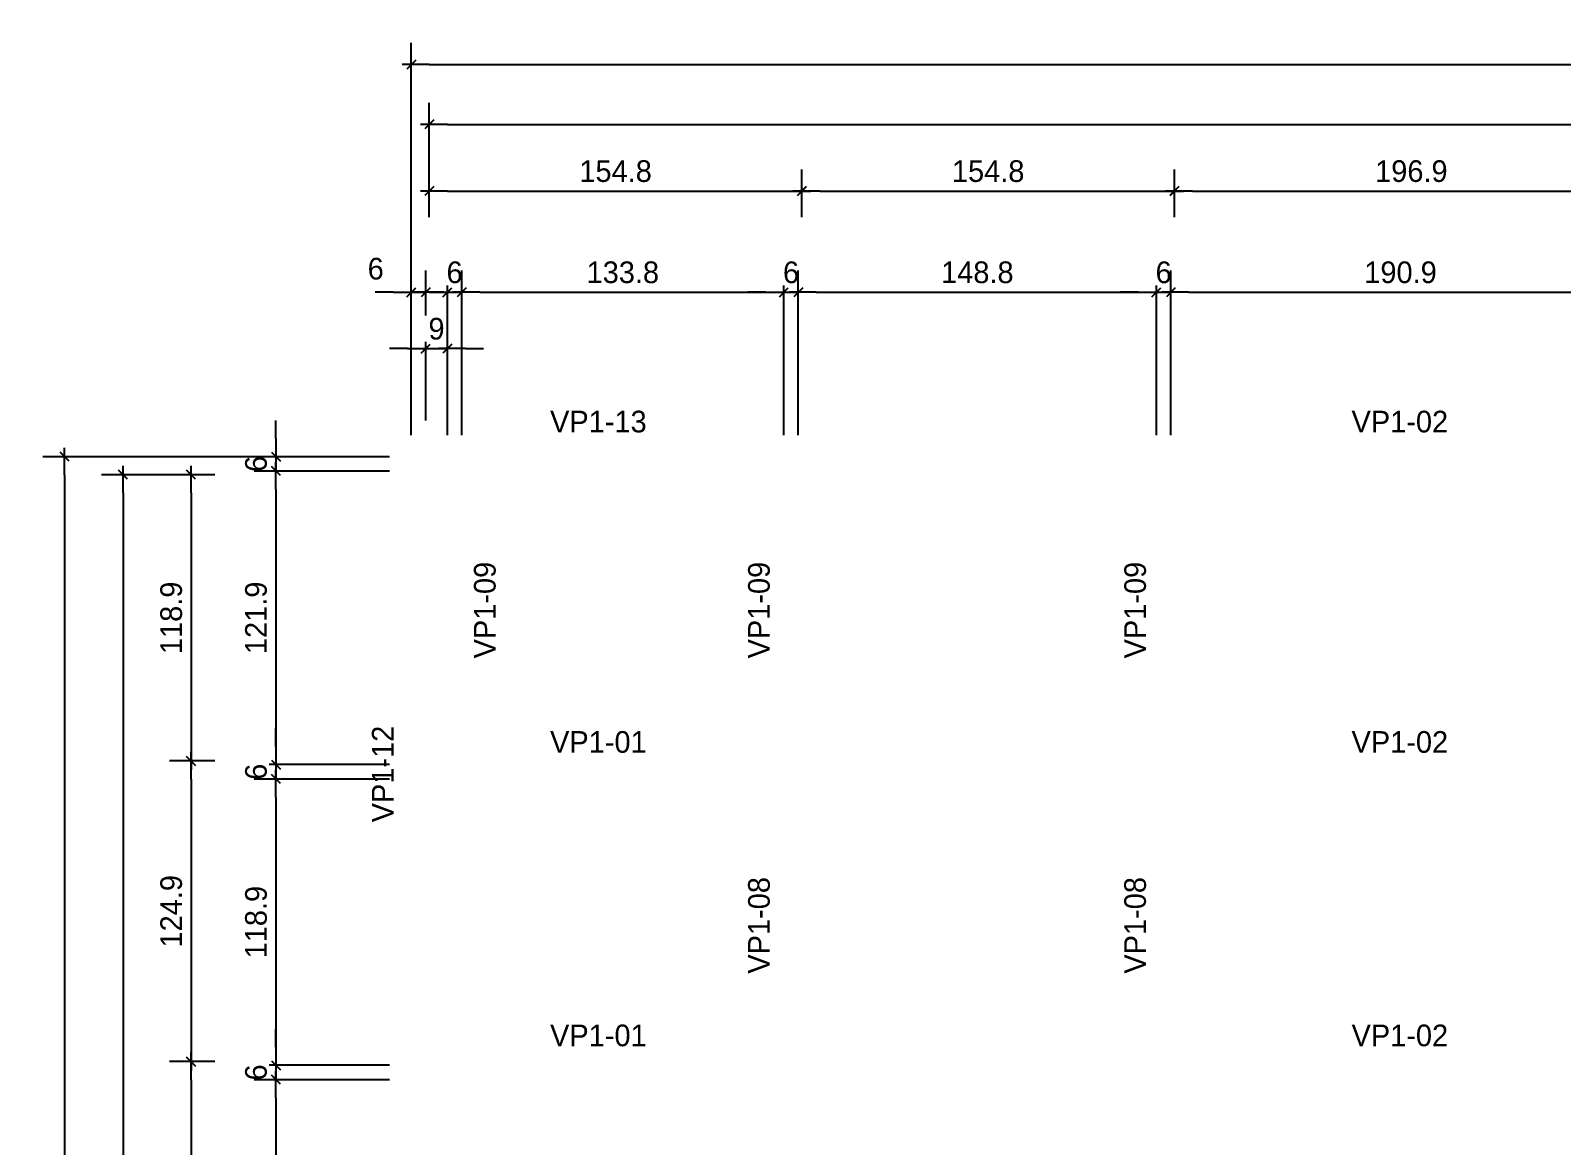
# Model space of a CAD drawing. Header units: millimetres. Extents: x 19442 to 19711, y 4351 to 4752.
# Drawn here: x 19442.45 to 19448.81, y 4519.36 to 4523.99 of the extents above; entities that cross this region are included whole.
import ezdxf

# ---------------------------------------------------------------- set-up
doc = ezdxf.new("R2010")
doc.units = ezdxf.units.MM
doc.layers.add('0 @ 0.5', color=7, linetype='Continuous')
doc.layers.add('TEXTO @ 0.5', color=2, linetype='Continuous')
doc.styles.add('century gothic', font='GOTHIC.TTF')
doc.dimstyles.new('ANOTATIVE CM SMCONSTRUCCIONES', dxfattribs={"dimscale": 0, "dimtxt": 0.18, "dimasz": 0.15, "dimexe": 0.18, "dimexo": 0.18, "dimgap": 0.07, "dimtad": 1, "dimdec": 1, "dimlfac": 100, "dimdsep": 46, "dimtxsty": 'century gothic', "dimblk1": 'FLECHA1', "dimblk2": 'FLECHA1', "dimsah": 1, "dimcen": 0.18, "dimdle": 0.075, "dimclrd": 1, "dimclre": 1, "dimclrt": 2, "dimaunit": 1, "dimadec": 0, "dimazin": 2, "dimtfac": 0.75, "dimtdec": 1, "dimtix": 1, "dimtmove": 2, "dimatfit": 3, "dimfxl": 0.09, "dimtvp": 1.5, "dimtfill": 1, "dimtolj": 1, "dimtzin": 0, "dimarcsym": 0})

# ---------------------------------------------------------------- blocks, each defined once
blk = doc.blocks.new('FLECHA1')
at = {"color": 1}
blk.add_line((-1, 0), (0.496, 0), dxfattribs=at)
at = {"color": 4}
blk.add_line((-0.246, -0.248), (0.248, 0.25), dxfattribs=at)
blk = doc.blocks.new('*D413')
at = {"color": 1, "lineweight": -2, "transparency": 16777216}
for p, q in [((19444.108, 4523.2156), (19444.108, 4523.4145)), ((19445.6561, 4523.2156), (19445.6561, 4523.4145)), ((19444.183, 4523.3245), (19445.5811, 4523.3245))]:
    blk.add_line(p, q, dxfattribs=at)
at = {"layer": 'Defpoints', "color": 0, "transparency": 16777216}
for p in [(19445.6561, 4523.3245), (19444.108, 4523.1256), (19445.6561, 4523.1256)]:
    blk.add_point(p, dxfattribs=at)
at = {"color": 1, "lineweight": -2, "transparency": 16777216, "xscale": 0.075, "yscale": 0.075, "zscale": 0.075, "rotation": 180}
blk.add_blockref('FLECHA1', (19444.108, 4523.3245), dxfattribs=at)
at = {"color": 1, "lineweight": -2, "transparency": 16777216, "xscale": 0.075, "yscale": 0.075, "zscale": 0.075}
blk.add_blockref('FLECHA1', (19445.6561, 4523.3245), dxfattribs=at)
at = {"color": 2, "transparency": 16777216, "insert": (19444.8821, 4523.4068), "char_height": 0.09, "attachment_point": 5, "style": 'century gothic', "bg_fill": 3, "box_fill_scale": 1.1, "bg_fill_color": 256, "bg_fill_true_color": 13158600, "bg_fill_transparency": 0}
blk.add_mtext('\\A1;154.8', dxfattribs=at)
blk = doc.blocks.new('*D414')
at = {"color": 1, "lineweight": -2, "transparency": 16777216}
for p, q in [((19445.6561, 4523.2156), (19445.6561, 4523.4145)), ((19447.2042, 4523.2156), (19447.2042, 4523.4145)), ((19445.7311, 4523.3245), (19447.1292, 4523.3245))]:
    blk.add_line(p, q, dxfattribs=at)
at = {"layer": 'Defpoints', "color": 0, "transparency": 16777216}
for p in [(19447.2042, 4523.3245), (19445.6561, 4523.1256), (19447.2042, 4523.1256)]:
    blk.add_point(p, dxfattribs=at)
at = {"color": 1, "lineweight": -2, "transparency": 16777216, "xscale": 0.075, "yscale": 0.075, "zscale": 0.075, "rotation": 180}
blk.add_blockref('FLECHA1', (19445.6561, 4523.3245), dxfattribs=at)
at = {"color": 1, "lineweight": -2, "transparency": 16777216, "xscale": 0.075, "yscale": 0.075, "zscale": 0.075}
blk.add_blockref('FLECHA1', (19447.2042, 4523.3245), dxfattribs=at)
at = {"color": 2, "transparency": 16777216, "insert": (19446.4302, 4523.4068), "char_height": 0.09, "attachment_point": 5, "style": 'century gothic', "bg_fill": 3, "box_fill_scale": 1.1, "bg_fill_color": 256, "bg_fill_true_color": 13158600, "bg_fill_transparency": 0}
blk.add_mtext('\\A1;154.8', dxfattribs=at)
blk = doc.blocks.new('*D415')
at = {"color": 1, "lineweight": -2, "transparency": 16777216}
for p, q in [((19447.2042, 4523.33), (19447.2042, 4523.4145)), ((19449.173, 4523.3197), (19449.173, 4523.4145)), ((19447.2792, 4523.3245), (19449.098, 4523.3245))]:
    blk.add_line(p, q, dxfattribs=at)
at = {"layer": 'Defpoints', "color": 0, "transparency": 16777216}
for p in [(19449.173, 4523.3245), (19447.2042, 4523.24), (19449.173, 4523.2297)]:
    blk.add_point(p, dxfattribs=at)
at = {"color": 1, "lineweight": -2, "transparency": 16777216, "xscale": 0.075, "yscale": 0.075, "zscale": 0.075, "rotation": 180}
blk.add_blockref('FLECHA1', (19447.2042, 4523.3245), dxfattribs=at)
at = {"color": 1, "lineweight": -2, "transparency": 16777216, "xscale": 0.075, "yscale": 0.075, "zscale": 0.075}
blk.add_blockref('FLECHA1', (19449.173, 4523.3245), dxfattribs=at)
at = {"color": 2, "transparency": 16777216, "insert": (19448.1886, 4523.4068), "char_height": 0.09, "attachment_point": 5, "style": 'century gothic', "bg_fill": 3, "box_fill_scale": 1.1, "bg_fill_color": 256, "bg_fill_true_color": 13158600, "bg_fill_transparency": 0}
blk.add_mtext('\\A1;196.9', dxfattribs=at)
blk = doc.blocks.new('*D419')
at = {"color": 1, "lineweight": -2, "transparency": 16777216}
for p, q in [((19444.108, 4523.33), (19444.108, 4523.6913)), ((19454.2379, 4523.2156), (19454.2379, 4523.6913)), ((19444.183, 4523.6013), (19454.1629, 4523.6013))]:
    blk.add_line(p, q, dxfattribs=at)
at = {"layer": 'Defpoints', "color": 0, "transparency": 16777216}
for p in [(19454.2379, 4523.6013), (19444.108, 4523.24), (19454.2379, 4523.1256)]:
    blk.add_point(p, dxfattribs=at)
at = {"color": 1, "lineweight": -2, "transparency": 16777216, "xscale": 0.075, "yscale": 0.075, "zscale": 0.075, "rotation": 180}
blk.add_blockref('FLECHA1', (19444.108, 4523.6013), dxfattribs=at)
at = {"color": 1, "lineweight": -2, "transparency": 16777216, "xscale": 0.075, "yscale": 0.075, "zscale": 0.075}
blk.add_blockref('FLECHA1', (19454.2379, 4523.6013), dxfattribs=at)
at = {"color": 2, "transparency": 16777216, "insert": (19449.173, 4523.6835), "char_height": 0.09, "attachment_point": 5, "style": 'century gothic', "bg_fill": 3, "box_fill_scale": 1.1, "bg_fill_color": 256, "bg_fill_true_color": 13158600, "bg_fill_transparency": 0}
blk.add_mtext('\\A1;1013', dxfattribs=at)
blk = doc.blocks.new('*D420')
at = {"color": 1, "lineweight": -2, "transparency": 16777216}
for p, q in [((19443.2163, 4522.1459), (19443.0282, 4522.1459)), ((19443.1182, 4522.0709), (19443.1182, 4521.0317)), ((19443.2163, 4520.9567), (19443.0282, 4520.9567))]:
    blk.add_line(p, q, dxfattribs=at)
at = {"layer": 'Defpoints', "color": 0, "transparency": 16777216}
for p in [(19443.3063, 4522.1459), (19443.1182, 4520.9567), (19443.3063, 4520.9567)]:
    blk.add_point(p, dxfattribs=at)
at = {"color": 1, "lineweight": -2, "transparency": 16777216, "xscale": 0.075, "yscale": 0.075, "zscale": 0.075}
for p, rotation in [((19443.1182, 4522.1459), 90), ((19443.1182, 4520.9567), 270)]:
    blk.add_blockref('FLECHA1', p, dxfattribs=dict(at, rotation=rotation))
at = {"color": 2, "transparency": 16777216, "insert": (19443.0359, 4521.5513), "char_height": 0.09, "attachment_point": 5, "rotation": 90, "style": 'century gothic', "bg_fill": 3, "box_fill_scale": 1.1, "bg_fill_color": 256, "bg_fill_true_color": 13158600, "bg_fill_transparency": 0}
blk.add_mtext('\\A1;118.9', dxfattribs=at)
blk = doc.blocks.new('*D421')
at = {"color": 1, "lineweight": -2, "transparency": 16777216}
for p, q in [((19443.2163, 4520.9567), (19443.0282, 4520.9567)), ((19443.1182, 4520.8817), (19443.1182, 4519.7825)), ((19443.2163, 4519.7075), (19443.0282, 4519.7075))]:
    blk.add_line(p, q, dxfattribs=at)
at = {"layer": 'Defpoints', "color": 0, "transparency": 16777216}
for p in [(19443.3063, 4520.9567), (19443.1182, 4519.7075), (19443.3063, 4519.7075)]:
    blk.add_point(p, dxfattribs=at)
at = {"color": 1, "lineweight": -2, "transparency": 16777216, "xscale": 0.075, "yscale": 0.075, "zscale": 0.075}
for p, rotation in [((19443.1182, 4520.9567), 90), ((19443.1182, 4519.7075), 270)]:
    blk.add_blockref('FLECHA1', p, dxfattribs=dict(at, rotation=rotation))
at = {"color": 2, "transparency": 16777216, "insert": (19443.0359, 4520.3321), "char_height": 0.09, "attachment_point": 5, "rotation": 90, "style": 'century gothic', "bg_fill": 3, "box_fill_scale": 1.1, "bg_fill_color": 256, "bg_fill_true_color": 13158600, "bg_fill_transparency": 0}
blk.add_mtext('\\A1;124.9', dxfattribs=at)
blk = doc.blocks.new('*D422')
at = {"color": 1, "lineweight": -2, "transparency": 16777216}
for p, q in [((19443.2163, 4519.7075), (19443.0282, 4519.7075)), ((19443.1182, 4519.6325), (19443.1182, 4517.8625)), ((19443.2163, 4517.7875), (19443.0282, 4517.7875))]:
    blk.add_line(p, q, dxfattribs=at)
at = {"layer": 'Defpoints', "color": 0, "transparency": 16777216}
for p in [(19443.3063, 4519.7075), (19443.1182, 4517.7875), (19443.3063, 4517.7875)]:
    blk.add_point(p, dxfattribs=at)
at = {"color": 1, "lineweight": -2, "transparency": 16777216, "xscale": 0.075, "yscale": 0.075, "zscale": 0.075}
for p, rotation in [((19443.1182, 4519.7075), 90), ((19443.1182, 4517.7875), 270)]:
    blk.add_blockref('FLECHA1', p, dxfattribs=dict(at, rotation=rotation))
at = {"color": 2, "transparency": 16777216, "insert": (19443.0359, 4518.7475), "char_height": 0.09, "attachment_point": 5, "rotation": 90, "style": 'century gothic', "bg_fill": 3, "box_fill_scale": 1.1, "bg_fill_color": 256, "bg_fill_true_color": 13158600, "bg_fill_transparency": 0}
blk.add_mtext('\\A1;192', dxfattribs=at)
blk = doc.blocks.new('*D423')
at = {"color": 1, "lineweight": -2, "transparency": 16777216}
for p, q in [((19443.2163, 4522.1459), (19442.7458, 4522.1459)), ((19442.8358, 4522.0709), (19442.8358, 4515.9425)), ((19443.2163, 4515.8675), (19442.7458, 4515.8675))]:
    blk.add_line(p, q, dxfattribs=at)
at = {"layer": 'Defpoints', "color": 0, "transparency": 16777216}
for p in [(19443.3063, 4522.1459), (19442.8358, 4515.8675), (19443.3063, 4515.8675)]:
    blk.add_point(p, dxfattribs=at)
at = {"color": 1, "lineweight": -2, "transparency": 16777216, "xscale": 0.075, "yscale": 0.075, "zscale": 0.075}
for p, rotation in [((19442.8358, 4522.1459), 90), ((19442.8358, 4515.8675), 270)]:
    blk.add_blockref('FLECHA1', p, dxfattribs=dict(at, rotation=rotation))
at = {"color": 2, "transparency": 16777216, "insert": (19442.7535, 4519.0067), "char_height": 0.09, "attachment_point": 5, "rotation": 90, "style": 'century gothic', "bg_fill": 3, "box_fill_scale": 1.1, "bg_fill_color": 256, "bg_fill_true_color": 13158600, "bg_fill_transparency": 0}
blk.add_mtext('\\A1;627.8', dxfattribs=at)
blk = doc.blocks.new('*D434')
at = {"color": 1, "lineweight": -2, "transparency": 16777216}
for p, q in [((19445.6561, 4523.2156), (19445.6561, 4523.4145)), ((19447.2042, 4523.2156), (19447.2042, 4523.4145)), ((19445.7311, 4523.3245), (19447.1292, 4523.3245))]:
    blk.add_line(p, q, dxfattribs=at)
at = {"layer": 'Defpoints', "color": 0, "transparency": 16777216}
for p in [(19447.2042, 4523.3245), (19445.6561, 4523.1256), (19447.2042, 4523.1256)]:
    blk.add_point(p, dxfattribs=at)
at = {"color": 1, "lineweight": -2, "transparency": 16777216, "xscale": 0.075, "yscale": 0.075, "zscale": 0.075, "rotation": 180}
blk.add_blockref('FLECHA1', (19445.6561, 4523.3245), dxfattribs=at)
at = {"color": 1, "lineweight": -2, "transparency": 16777216, "xscale": 0.075, "yscale": 0.075, "zscale": 0.075}
blk.add_blockref('FLECHA1', (19447.2042, 4523.3245), dxfattribs=at)
at = {"color": 2, "transparency": 16777216, "insert": (19446.4302, 4523.4068), "char_height": 0.09, "attachment_point": 5, "style": 'century gothic', "bg_fill": 3, "box_fill_scale": 1.1, "bg_fill_color": 256, "bg_fill_true_color": 13158600, "bg_fill_transparency": 0}
blk.add_mtext('\\A1;154.8', dxfattribs=at)
blk = doc.blocks.new('*D435')
at = {"color": 1, "lineweight": -2, "transparency": 16777216}
for p, q in [((19447.2042, 4523.2156), (19447.2042, 4523.4145)), ((19449.173, 4523.2156), (19449.173, 4523.4145)), ((19447.2792, 4523.3245), (19449.098, 4523.3245))]:
    blk.add_line(p, q, dxfattribs=at)
at = {"layer": 'Defpoints', "color": 0, "transparency": 16777216}
for p in [(19449.173, 4523.3245), (19447.2042, 4523.1256), (19449.173, 4523.1256)]:
    blk.add_point(p, dxfattribs=at)
at = {"color": 1, "lineweight": -2, "transparency": 16777216, "xscale": 0.075, "yscale": 0.075, "zscale": 0.075, "rotation": 180}
blk.add_blockref('FLECHA1', (19447.2042, 4523.3245), dxfattribs=at)
at = {"color": 1, "lineweight": -2, "transparency": 16777216, "xscale": 0.075, "yscale": 0.075, "zscale": 0.075}
blk.add_blockref('FLECHA1', (19449.173, 4523.3245), dxfattribs=at)
at = {"color": 2, "transparency": 16777216, "insert": (19448.1886, 4523.4068), "char_height": 0.09, "attachment_point": 5, "style": 'century gothic', "bg_fill": 3, "box_fill_scale": 1.1, "bg_fill_color": 256, "bg_fill_true_color": 13158600, "bg_fill_transparency": 0}
blk.add_mtext('\\A1;196.9', dxfattribs=at)
blk = doc.blocks.new('*D444')
at = {"color": 1, "lineweight": -2, "transparency": 16777216}
for p, q in [((19444.033, 4522.3709), (19444.033, 4522.9941)), ((19444.093, 4522.3709), (19444.093, 4522.9941)), ((19443.958, 4522.9041), (19443.883, 4522.9041)), ((19444.033, 4522.9041), (19444.093, 4522.9041)), ((19444.168, 4522.9041), (19444.243, 4522.9041))]:
    blk.add_line(p, q, dxfattribs=at)
at = {"layer": 'Defpoints', "color": 0, "transparency": 16777216}
for p in [(19444.093, 4522.9041), (19444.033, 4522.2809), (19444.093, 4522.2809)]:
    blk.add_point(p, dxfattribs=at)
at = {"color": 1, "lineweight": -2, "transparency": 16777216, "xscale": 0.075, "yscale": 0.075, "zscale": 0.075, "rotation": 180}
blk.add_blockref('FLECHA1', (19444.093, 4522.9041), dxfattribs=at)
at = {"color": 2, "transparency": 16777216, "insert": (19443.8853, 4523.0014), "char_height": 0.09, "attachment_point": 5, "style": 'century gothic', "bg_fill": 3, "box_fill_scale": 1.1, "bg_fill_color": 256, "bg_fill_true_color": 13158600, "bg_fill_transparency": 0}
blk.add_mtext('\\A1;6', dxfattribs=at)
at = {"color": 1, "lineweight": -2, "transparency": 16777216, "xscale": 0.075, "yscale": 0.075, "zscale": 0.075}
blk.add_blockref('FLECHA1', (19444.033, 4522.9041), dxfattribs=at)
blk = doc.blocks.new('*D445')
at = {"color": 1, "lineweight": -2, "transparency": 16777216}
for p, q in [((19444.093, 4522.3709), (19444.093, 4522.7597)), ((19444.183, 4522.3109), (19444.183, 4522.7597)), ((19444.018, 4522.6697), (19443.943, 4522.6697)), ((19444.093, 4522.6697), (19444.183, 4522.6697)), ((19444.258, 4522.6697), (19444.333, 4522.6697))]:
    blk.add_line(p, q, dxfattribs=at)
at = {"layer": 'Defpoints', "color": 0, "transparency": 16777216}
for p in [(19444.093, 4522.2809), (19444.183, 4522.2209)]:
    blk.add_point(p, dxfattribs=at)
at = {"color": 1, "lineweight": -2, "transparency": 16777216, "xscale": 0.075, "yscale": 0.075, "zscale": 0.075}
blk.add_blockref('FLECHA1', (19444.093, 4522.6697), dxfattribs=at)
at = {"color": 1, "lineweight": -2, "transparency": 16777216, "xscale": 0.075, "yscale": 0.075, "zscale": 0.075, "rotation": 180}
blk.add_blockref('FLECHA1', (19444.183, 4522.6697), dxfattribs=at)
at = {"color": 2, "transparency": 16777216, "insert": (19444.138, 4522.752), "char_height": 0.09, "attachment_point": 5, "style": 'century gothic', "bg_fill": 3, "box_fill_scale": 1.1, "bg_fill_color": 256, "bg_fill_true_color": 13158600, "bg_fill_transparency": 0}
blk.add_mtext('\\A1;9', dxfattribs=at)
at = {"layer": 'Defpoints', "color": 0, "transparency": 16777216}
blk.add_point((19444.183, 4522.6697), dxfattribs=at)
blk = doc.blocks.new('*D446')
at = {"color": 1, "lineweight": -2, "transparency": 16777216}
for p, q in [((19444.183, 4522.3109), (19444.183, 4522.9941)), ((19444.243, 4522.3109), (19444.243, 4522.9941)), ((19444.108, 4522.9041), (19444.033, 4522.9041)), ((19444.183, 4522.9041), (19444.243, 4522.9041)), ((19444.318, 4522.9041), (19444.393, 4522.9041))]:
    blk.add_line(p, q, dxfattribs=at)
at = {"layer": 'Defpoints', "color": 0, "transparency": 16777216}
for p in [(19444.183, 4522.2209), (19444.243, 4522.2209)]:
    blk.add_point(p, dxfattribs=at)
at = {"color": 1, "lineweight": -2, "transparency": 16777216, "xscale": 0.075, "yscale": 0.075, "zscale": 0.075}
blk.add_blockref('FLECHA1', (19444.183, 4522.9041), dxfattribs=at)
at = {"color": 1, "lineweight": -2, "transparency": 16777216, "xscale": 0.075, "yscale": 0.075, "zscale": 0.075, "rotation": 180}
blk.add_blockref('FLECHA1', (19444.243, 4522.9041), dxfattribs=at)
at = {"color": 2, "transparency": 16777216, "insert": (19444.213, 4522.9864), "char_height": 0.09, "attachment_point": 5, "style": 'century gothic', "bg_fill": 3, "box_fill_scale": 1.1, "bg_fill_color": 256, "bg_fill_true_color": 13158600, "bg_fill_transparency": 0}
blk.add_mtext('\\A1;6', dxfattribs=at)
at = {"layer": 'Defpoints', "color": 0, "transparency": 16777216}
blk.add_point((19444.243, 4522.9041), dxfattribs=at)
blk = doc.blocks.new('*D447')
at = {"color": 1, "lineweight": -2, "transparency": 16777216}
for p, q in [((19444.243, 4522.3109), (19444.243, 4522.9941)), ((19445.5811, 4522.3109), (19445.5811, 4522.9941)), ((19444.318, 4522.9041), (19445.5061, 4522.9041))]:
    blk.add_line(p, q, dxfattribs=at)
at = {"layer": 'Defpoints', "color": 0, "transparency": 16777216}
for p in [(19445.5811, 4522.9041), (19444.243, 4522.2209), (19445.5811, 4522.2209)]:
    blk.add_point(p, dxfattribs=at)
at = {"color": 1, "lineweight": -2, "transparency": 16777216, "xscale": 0.075, "yscale": 0.075, "zscale": 0.075, "rotation": 180}
blk.add_blockref('FLECHA1', (19444.243, 4522.9041), dxfattribs=at)
at = {"color": 1, "lineweight": -2, "transparency": 16777216, "xscale": 0.075, "yscale": 0.075, "zscale": 0.075}
blk.add_blockref('FLECHA1', (19445.5811, 4522.9041), dxfattribs=at)
at = {"color": 2, "transparency": 16777216, "insert": (19444.9121, 4522.9864), "char_height": 0.09, "attachment_point": 5, "style": 'century gothic', "bg_fill": 3, "box_fill_scale": 1.1, "bg_fill_color": 256, "bg_fill_true_color": 13158600, "bg_fill_transparency": 0}
blk.add_mtext('\\A1;133.8', dxfattribs=at)
blk = doc.blocks.new('*D448')
at = {"color": 1, "lineweight": -2, "transparency": 16777216}
for p, q in [((19445.5811, 4522.3109), (19445.5811, 4522.9941)), ((19445.6411, 4522.3109), (19445.6411, 4522.9941)), ((19445.5061, 4522.9041), (19445.4311, 4522.9041)), ((19445.5811, 4522.9041), (19445.6411, 4522.9041)), ((19445.7161, 4522.9041), (19445.7911, 4522.9041))]:
    blk.add_line(p, q, dxfattribs=at)
at = {"layer": 'Defpoints', "color": 0, "transparency": 16777216}
for p in [(19445.5811, 4522.2209), (19445.6411, 4522.2209)]:
    blk.add_point(p, dxfattribs=at)
at = {"color": 1, "lineweight": -2, "transparency": 16777216, "xscale": 0.075, "yscale": 0.075, "zscale": 0.075}
blk.add_blockref('FLECHA1', (19445.5811, 4522.9041), dxfattribs=at)
at = {"color": 1, "lineweight": -2, "transparency": 16777216, "xscale": 0.075, "yscale": 0.075, "zscale": 0.075, "rotation": 180}
blk.add_blockref('FLECHA1', (19445.6411, 4522.9041), dxfattribs=at)
at = {"color": 2, "transparency": 16777216, "insert": (19445.6111, 4522.9864), "char_height": 0.09, "attachment_point": 5, "style": 'century gothic', "bg_fill": 3, "box_fill_scale": 1.1, "bg_fill_color": 256, "bg_fill_true_color": 13158600, "bg_fill_transparency": 0}
blk.add_mtext('\\A1;6', dxfattribs=at)
at = {"layer": 'Defpoints', "color": 0, "transparency": 16777216}
blk.add_point((19445.6411, 4522.9041), dxfattribs=at)
blk = doc.blocks.new('*D449')
at = {"color": 1, "lineweight": -2, "transparency": 16777216}
for p, q in [((19445.6411, 4522.3109), (19445.6411, 4522.9941)), ((19447.1292, 4522.3109), (19447.1292, 4522.9941)), ((19445.7161, 4522.9041), (19447.0542, 4522.9041))]:
    blk.add_line(p, q, dxfattribs=at)
at = {"layer": 'Defpoints', "color": 0, "transparency": 16777216}
for p in [(19447.1292, 4522.9041), (19445.6411, 4522.2209), (19447.1292, 4522.2209)]:
    blk.add_point(p, dxfattribs=at)
at = {"color": 1, "lineweight": -2, "transparency": 16777216, "xscale": 0.075, "yscale": 0.075, "zscale": 0.075, "rotation": 180}
blk.add_blockref('FLECHA1', (19445.6411, 4522.9041), dxfattribs=at)
at = {"color": 1, "lineweight": -2, "transparency": 16777216, "xscale": 0.075, "yscale": 0.075, "zscale": 0.075}
blk.add_blockref('FLECHA1', (19447.1292, 4522.9041), dxfattribs=at)
at = {"color": 2, "transparency": 16777216, "insert": (19446.3852, 4522.9864), "char_height": 0.09, "attachment_point": 5, "style": 'century gothic', "bg_fill": 3, "box_fill_scale": 1.1, "bg_fill_color": 256, "bg_fill_true_color": 13158600, "bg_fill_transparency": 0}
blk.add_mtext('\\A1;148.8', dxfattribs=at)
blk = doc.blocks.new('*D450')
at = {"color": 1, "lineweight": -2, "transparency": 16777216}
for p, q in [((19447.1292, 4522.3109), (19447.1292, 4522.9941)), ((19447.1892, 4522.3109), (19447.1892, 4522.9941)), ((19447.0542, 4522.9041), (19446.9792, 4522.9041)), ((19447.1292, 4522.9041), (19447.1892, 4522.9041)), ((19447.2642, 4522.9041), (19447.3392, 4522.9041))]:
    blk.add_line(p, q, dxfattribs=at)
at = {"layer": 'Defpoints', "color": 0, "transparency": 16777216}
for p in [(19447.1292, 4522.2209), (19447.1892, 4522.2209)]:
    blk.add_point(p, dxfattribs=at)
at = {"color": 1, "lineweight": -2, "transparency": 16777216, "xscale": 0.075, "yscale": 0.075, "zscale": 0.075}
blk.add_blockref('FLECHA1', (19447.1292, 4522.9041), dxfattribs=at)
at = {"color": 1, "lineweight": -2, "transparency": 16777216, "xscale": 0.075, "yscale": 0.075, "zscale": 0.075, "rotation": 180}
blk.add_blockref('FLECHA1', (19447.1892, 4522.9041), dxfattribs=at)
at = {"color": 2, "transparency": 16777216, "insert": (19447.1592, 4522.9864), "char_height": 0.09, "attachment_point": 5, "style": 'century gothic', "bg_fill": 3, "box_fill_scale": 1.1, "bg_fill_color": 256, "bg_fill_true_color": 13158600, "bg_fill_transparency": 0}
blk.add_mtext('\\A1;6', dxfattribs=at)
at = {"layer": 'Defpoints', "color": 0, "transparency": 16777216}
blk.add_point((19447.1892, 4522.9041), dxfattribs=at)
blk = doc.blocks.new('*D451')
at = {"color": 1, "lineweight": -2, "transparency": 16777216}
for p, q in [((19447.1892, 4522.3109), (19447.1892, 4522.9941)), ((19449.098, 4522.3109), (19449.098, 4522.9941)), ((19447.2642, 4522.9041), (19449.023, 4522.9041))]:
    blk.add_line(p, q, dxfattribs=at)
at = {"layer": 'Defpoints', "color": 0, "transparency": 16777216}
for p in [(19449.098, 4522.9041), (19447.1892, 4522.2209), (19449.098, 4522.2209)]:
    blk.add_point(p, dxfattribs=at)
at = {"color": 1, "lineweight": -2, "transparency": 16777216, "xscale": 0.075, "yscale": 0.075, "zscale": 0.075, "rotation": 180}
blk.add_blockref('FLECHA1', (19447.1892, 4522.9041), dxfattribs=at)
at = {"color": 1, "lineweight": -2, "transparency": 16777216, "xscale": 0.075, "yscale": 0.075, "zscale": 0.075}
blk.add_blockref('FLECHA1', (19449.098, 4522.9041), dxfattribs=at)
at = {"color": 2, "transparency": 16777216, "insert": (19448.1436, 4522.9864), "char_height": 0.09, "attachment_point": 5, "style": 'century gothic', "bg_fill": 3, "box_fill_scale": 1.1, "bg_fill_color": 256, "bg_fill_true_color": 13158600, "bg_fill_transparency": 0}
blk.add_mtext('\\A1;190.9', dxfattribs=at)
blk = doc.blocks.new('*D455')
at = {"color": 1, "lineweight": -2, "transparency": 16777216}
for p, q in [((19443.4706, 4522.2959), (19443.4706, 4522.3709)), ((19443.943, 4522.2209), (19443.3806, 4522.2209)), ((19443.4706, 4522.2209), (19443.4706, 4522.1609)), ((19443.943, 4522.1609), (19443.3806, 4522.1609)), ((19443.4706, 4522.0859), (19443.4706, 4522.0109))]:
    blk.add_line(p, q, dxfattribs=at)
at = {"layer": 'Defpoints', "color": 0, "transparency": 16777216}
for p in [(19444.033, 4522.2209), (19444.033, 4522.1609)]:
    blk.add_point(p, dxfattribs=at)
at = {"color": 1, "lineweight": -2, "transparency": 16777216, "xscale": 0.075, "yscale": 0.075, "zscale": 0.075}
for p, rotation in [((19443.4706, 4522.2209), 270), ((19443.4706, 4522.1609), 90)]:
    blk.add_blockref('FLECHA1', p, dxfattribs=dict(at, rotation=rotation))
at = {"color": 2, "transparency": 16777216, "insert": (19443.3883, 4522.1909), "char_height": 0.09, "attachment_point": 5, "rotation": 90, "style": 'century gothic', "bg_fill": 3, "box_fill_scale": 1.1, "bg_fill_color": 256, "bg_fill_true_color": 13158600, "bg_fill_transparency": 0}
blk.add_mtext('\\A1;6', dxfattribs=at)
at = {"layer": 'Defpoints', "color": 0, "transparency": 16777216}
blk.add_point((19443.4706, 4522.1609), dxfattribs=at)
blk = doc.blocks.new('*D456')
at = {"color": 1, "lineweight": -2, "transparency": 16777216}
for p, q in [((19443.943, 4522.1609), (19443.3806, 4522.1609)), ((19443.4706, 4522.0859), (19443.4706, 4521.0167)), ((19443.943, 4520.9417), (19443.3806, 4520.9417))]:
    blk.add_line(p, q, dxfattribs=at)
at = {"layer": 'Defpoints', "color": 0, "transparency": 16777216}
for p in [(19444.033, 4522.1609), (19443.4706, 4520.9417), (19444.033, 4520.9417)]:
    blk.add_point(p, dxfattribs=at)
at = {"color": 1, "lineweight": -2, "transparency": 16777216, "xscale": 0.075, "yscale": 0.075, "zscale": 0.075}
for p, rotation in [((19443.4706, 4522.1609), 90), ((19443.4706, 4520.9417), 270)]:
    blk.add_blockref('FLECHA1', p, dxfattribs=dict(at, rotation=rotation))
at = {"color": 2, "transparency": 16777216, "insert": (19443.3883, 4521.5513), "char_height": 0.09, "attachment_point": 5, "rotation": 90, "style": 'century gothic', "bg_fill": 3, "box_fill_scale": 1.1, "bg_fill_color": 256, "bg_fill_true_color": 13158600, "bg_fill_transparency": 0}
blk.add_mtext('\\A1;121.9', dxfattribs=at)
blk = doc.blocks.new('*D457')
at = {"color": 1, "lineweight": -2, "transparency": 16777216}
for p, q in [((19443.4706, 4521.0167), (19443.4706, 4521.0917)), ((19443.943, 4520.9417), (19443.3806, 4520.9417)), ((19443.4706, 4520.9417), (19443.4706, 4520.8817)), ((19443.943, 4520.8817), (19443.3806, 4520.8817)), ((19443.4706, 4520.8067), (19443.4706, 4520.7317))]:
    blk.add_line(p, q, dxfattribs=at)
at = {"layer": 'Defpoints', "color": 0, "transparency": 16777216}
for p in [(19444.033, 4520.9417), (19444.033, 4520.8817)]:
    blk.add_point(p, dxfattribs=at)
at = {"color": 1, "lineweight": -2, "transparency": 16777216, "xscale": 0.075, "yscale": 0.075, "zscale": 0.075}
for p, rotation in [((19443.4706, 4520.9417), 270), ((19443.4706, 4520.8817), 90)]:
    blk.add_blockref('FLECHA1', p, dxfattribs=dict(at, rotation=rotation))
at = {"color": 2, "transparency": 16777216, "insert": (19443.3883, 4520.9117), "char_height": 0.09, "attachment_point": 5, "rotation": 90, "style": 'century gothic', "bg_fill": 3, "box_fill_scale": 1.1, "bg_fill_color": 256, "bg_fill_true_color": 13158600, "bg_fill_transparency": 0}
blk.add_mtext('\\A1;6', dxfattribs=at)
at = {"layer": 'Defpoints', "color": 0, "transparency": 16777216}
blk.add_point((19443.4706, 4520.8817), dxfattribs=at)
blk = doc.blocks.new('*D458')
at = {"color": 1, "lineweight": -2, "transparency": 16777216}
for p, q in [((19443.943, 4520.8817), (19443.3806, 4520.8817)), ((19443.4706, 4520.8067), (19443.4706, 4519.7675)), ((19443.943, 4519.6925), (19443.3806, 4519.6925))]:
    blk.add_line(p, q, dxfattribs=at)
at = {"layer": 'Defpoints', "color": 0, "transparency": 16777216}
for p in [(19444.033, 4520.8817), (19443.4706, 4519.6925), (19444.033, 4519.6925)]:
    blk.add_point(p, dxfattribs=at)
at = {"color": 1, "lineweight": -2, "transparency": 16777216, "xscale": 0.075, "yscale": 0.075, "zscale": 0.075}
for p, rotation in [((19443.4706, 4520.8817), 90), ((19443.4706, 4519.6925), 270)]:
    blk.add_blockref('FLECHA1', p, dxfattribs=dict(at, rotation=rotation))
at = {"color": 2, "transparency": 16777216, "insert": (19443.3883, 4520.2871), "char_height": 0.09, "attachment_point": 5, "rotation": 90, "style": 'century gothic', "bg_fill": 3, "box_fill_scale": 1.1, "bg_fill_color": 256, "bg_fill_true_color": 13158600, "bg_fill_transparency": 0}
blk.add_mtext('\\A1;118.9', dxfattribs=at)
blk = doc.blocks.new('*D459')
at = {"color": 1, "lineweight": -2, "transparency": 16777216}
for p, q in [((19443.4706, 4519.7675), (19443.4706, 4519.8425)), ((19443.943, 4519.6925), (19443.3806, 4519.6925)), ((19443.4706, 4519.6925), (19443.4706, 4519.6325)), ((19443.943, 4519.6325), (19443.3806, 4519.6325)), ((19443.4706, 4519.5575), (19443.4706, 4519.4825))]:
    blk.add_line(p, q, dxfattribs=at)
at = {"layer": 'Defpoints', "color": 0, "transparency": 16777216}
for p in [(19444.033, 4519.6925), (19444.033, 4519.6325)]:
    blk.add_point(p, dxfattribs=at)
at = {"color": 1, "lineweight": -2, "transparency": 16777216, "xscale": 0.075, "yscale": 0.075, "zscale": 0.075}
for p, rotation in [((19443.4706, 4519.6925), 270), ((19443.4706, 4519.6325), 90)]:
    blk.add_blockref('FLECHA1', p, dxfattribs=dict(at, rotation=rotation))
at = {"color": 2, "transparency": 16777216, "insert": (19443.3883, 4519.6625), "char_height": 0.09, "attachment_point": 5, "rotation": 90, "style": 'century gothic', "bg_fill": 3, "box_fill_scale": 1.1, "bg_fill_color": 256, "bg_fill_true_color": 13158600, "bg_fill_transparency": 0}
blk.add_mtext('\\A1;6', dxfattribs=at)
at = {"layer": 'Defpoints', "color": 0, "transparency": 16777216}
blk.add_point((19443.4706, 4519.6325), dxfattribs=at)
blk = doc.blocks.new('*D460')
at = {"color": 1, "lineweight": -2, "transparency": 16777216}
for p, q in [((19443.943, 4519.6325), (19443.3806, 4519.6325)), ((19443.4706, 4519.5575), (19443.4706, 4517.8475)), ((19443.943, 4517.7725), (19443.3806, 4517.7725))]:
    blk.add_line(p, q, dxfattribs=at)
at = {"layer": 'Defpoints', "color": 0, "transparency": 16777216}
for p in [(19444.033, 4519.6325), (19443.4706, 4517.7725), (19444.033, 4517.7725)]:
    blk.add_point(p, dxfattribs=at)
at = {"color": 1, "lineweight": -2, "transparency": 16777216, "xscale": 0.075, "yscale": 0.075, "zscale": 0.075}
for p, rotation in [((19443.4706, 4519.6325), 90), ((19443.4706, 4517.7725), 270)]:
    blk.add_blockref('FLECHA1', p, dxfattribs=dict(at, rotation=rotation))
at = {"color": 2, "transparency": 16777216, "insert": (19443.3883, 4518.7025), "char_height": 0.09, "attachment_point": 5, "rotation": 90, "style": 'century gothic', "bg_fill": 3, "box_fill_scale": 1.1, "bg_fill_color": 256, "bg_fill_true_color": 13158600, "bg_fill_transparency": 0}
blk.add_mtext('\\A1;186', dxfattribs=at)
blk = doc.blocks.new('*D739')
at = {"color": 1, "lineweight": -2, "transparency": 16777216}
for p, q in [((19444.033, 4522.3109), (19444.033, 4523.9398)), ((19454.3129, 4519.8725), (19454.3129, 4523.9398)), ((19444.108, 4523.8498), (19454.2379, 4523.8498))]:
    blk.add_line(p, q, dxfattribs=at)
at = {"layer": 'Defpoints', "color": 0, "transparency": 16777216}
for p in [(19454.3129, 4523.8498), (19444.033, 4522.2209), (19454.3129, 4519.7825)]:
    blk.add_point(p, dxfattribs=at)
at = {"color": 1, "lineweight": -2, "transparency": 16777216, "xscale": 0.075, "yscale": 0.075, "zscale": 0.075, "rotation": 180}
blk.add_blockref('FLECHA1', (19444.033, 4523.8498), dxfattribs=at)
at = {"color": 1, "lineweight": -2, "transparency": 16777216, "xscale": 0.075, "yscale": 0.075, "zscale": 0.075}
blk.add_blockref('FLECHA1', (19454.3129, 4523.8498), dxfattribs=at)
at = {"color": 2, "transparency": 16777216, "insert": (19449.173, 4523.9321), "char_height": 0.09, "attachment_point": 5, "style": 'century gothic', "bg_fill": 3, "box_fill_scale": 1.1, "bg_fill_color": 256, "bg_fill_true_color": 13158600, "bg_fill_transparency": 0}
blk.add_mtext('\\A1;1028', dxfattribs=at)
blk = doc.blocks.new('*D740')
at = {"color": 1, "lineweight": -2, "transparency": 16777216}
for p, q in [((19443.943, 4522.2209), (19442.5027, 4522.2209)), ((19442.5927, 4522.1459), (19442.5927, 4515.8675)), ((19443.943, 4515.7925), (19442.5027, 4515.7925))]:
    blk.add_line(p, q, dxfattribs=at)
at = {"layer": 'Defpoints', "color": 0, "transparency": 16777216}
for p in [(19444.033, 4522.2209), (19442.5927, 4515.7925), (19444.033, 4515.7925)]:
    blk.add_point(p, dxfattribs=at)
at = {"color": 1, "lineweight": -2, "transparency": 16777216, "xscale": 0.075, "yscale": 0.075, "zscale": 0.075}
for p, rotation in [((19442.5927, 4522.2209), 90), ((19442.5927, 4515.7925), 270)]:
    blk.add_blockref('FLECHA1', p, dxfattribs=dict(at, rotation=rotation))
at = {"color": 2, "transparency": 16777216, "insert": (19442.5105, 4519.0067), "char_height": 0.09, "attachment_point": 5, "rotation": 90, "style": 'century gothic', "bg_fill": 3, "box_fill_scale": 1.1, "bg_fill_color": 256, "bg_fill_true_color": 13158600, "bg_fill_transparency": 0}
blk.add_mtext('\\A1;642.8', dxfattribs=at)

msp = doc.modelspace()

# ---------------------------------------------------------------- texts
at = {"layer": 'TEXTO @ 0.5', "color": 2, "char_height": 0.09, "width": 0.238534, "attachment_point": 1, "rotation": 90, "style": 'century gothic'}
for s, insert in [('VP1-09', (19444.2936, 4521.3827)), ('VP1-09', (19445.4326, 4521.3827)), ('VP1-09', (19446.9957, 4521.3827)), ('VP1-08', (19445.4326, 4520.0729)), ('VP1-08', (19446.9957, 4520.0729))]:
    msp.add_mtext(s, dxfattribs=dict(at, insert=insert))
at = {"layer": 'TEXTO @ 0.5', "color": 2, "char_height": 0.09, "width": 0.238534, "attachment_point": 1, "style": 'century gothic'}
for s, insert in [('VP1-01', (19444.6098, 4521.0806)), ('VP1-02', (19447.94, 4521.0806)), ('VP1-01', (19444.6098, 4519.8614)), ('VP1-02', (19447.94, 4519.8614))]:
    msp.add_mtext(s, dxfattribs=dict(at, insert=insert))

# ---------------------------------------------------------------- dimensions: what is measured, and where the dimension line sits
at = {"layer": '0 @ 0.5'}
dim = msp.add_linear_dim(base=(19445.6561, 4523.3245), p1=(19444.108, 4523.1256), p2=(19445.6561, 4523.1256), dimstyle='ANOTATIVE CM SMCONSTRUCCIONES', override={"dimscale": 0.5, "dimtix": 1, "dimtofl": 1, "dimtmove": 2, "dimatfit": 3}, dxfattribs=at)
dim.commit()
dim.dimension.update_dxf_attribs({"geometry": '*D413', "text_midpoint": (19444.8821, 4523.4068)})
dim = msp.add_linear_dim(base=(19444.093, 4522.9041), p1=(19444.033, 4522.2809), p2=(19444.093, 4522.2809), dimstyle='ANOTATIVE CM SMCONSTRUCCIONES', override={"dimscale": 0.5, "dimtix": 1, "dimtofl": 1, "dimtmove": 2, "dimatfit": 3}, dxfattribs=at)
dim.commit()
dim.dimension.update_dxf_attribs({"geometry": '*D444', "text_midpoint": (19443.8853, 4523.0014), "dimtype": 128})
dim = msp.add_linear_dim(base=(19443.1182, 4520.9567), p1=(19443.3063, 4522.1459), p2=(19443.3063, 4520.9567), angle=90, dimstyle='ANOTATIVE CM SMCONSTRUCCIONES', override={"dimscale": 0.5, "dimtix": 1, "dimtofl": 1, "dimtmove": 2, "dimatfit": 3}, dxfattribs=at)
dim.commit()
dim.dimension.update_dxf_attribs({"geometry": '*D420', "text_midpoint": (19443.0359, 4521.5513)})

# ---------------------------------------------------------------- next in the draw order: dimensions: what is measured, and where the dimension line sits
for base, p1, p2, picture, middle in [((19447.2042, 4523.3245), (19445.6561, 4523.1256), (19447.2042, 4523.1256), '*D414', (19446.4302, 4523.4068)), ((19444.183, 4522.6697), (19444.093, 4522.2809), (19444.183, 4522.2209), '*D445', (19444.138, 4522.752))]:
    dim = msp.add_linear_dim(base=base, p1=p1, p2=p2, dimstyle='ANOTATIVE CM SMCONSTRUCCIONES', override={"dimscale": 0.5, "dimtix": 1, "dimtofl": 1, "dimtmove": 2, "dimatfit": 3}, dxfattribs=at)
    dim.commit()
    dim.dimension.update_dxf_attribs({"geometry": picture, "text_midpoint": middle})
dim = msp.add_linear_dim(base=(19443.1182, 4519.7075), p1=(19443.3063, 4520.9567), p2=(19443.3063, 4519.7075), angle=90, dimstyle='ANOTATIVE CM SMCONSTRUCCIONES', override={"dimscale": 0.5, "dimtix": 1, "dimtofl": 1, "dimtmove": 2, "dimatfit": 3}, dxfattribs=at)
dim.commit()
dim.dimension.update_dxf_attribs({"geometry": '*D421', "text_midpoint": (19443.0359, 4520.3321)})

# ---------------------------------------------------------------- next in the draw order: dimensions: what is measured, and where the dimension line sits
for base, p1, p2, picture, middle in [((19449.173, 4523.3245), (19447.2042, 4523.24), (19449.173, 4523.2297), '*D415', (19448.1886, 4523.4068)), ((19444.243, 4522.9041), (19444.183, 4522.2209), (19444.243, 4522.2209), '*D446', (19444.213, 4522.9864))]:
    dim = msp.add_linear_dim(base=base, p1=p1, p2=p2, dimstyle='ANOTATIVE CM SMCONSTRUCCIONES', override={"dimscale": 0.5, "dimtix": 1, "dimtofl": 1, "dimtmove": 2, "dimatfit": 3}, dxfattribs=at)
    dim.commit()
    dim.dimension.update_dxf_attribs({"geometry": picture, "text_midpoint": middle})
dim = msp.add_linear_dim(base=(19443.1182, 4517.7875), p1=(19443.3063, 4519.7075), p2=(19443.3063, 4517.7875), angle=90, dimstyle='ANOTATIVE CM SMCONSTRUCCIONES', override={"dimscale": 0.5, "dimtix": 1, "dimtofl": 1, "dimtmove": 2, "dimatfit": 3}, dxfattribs=at)
dim.commit()
dim.dimension.update_dxf_attribs({"geometry": '*D422', "text_midpoint": (19443.0359, 4518.7475)})

# ---------------------------------------------------------------- next in the draw order: dimensions: what is measured, and where the dimension line sits
for base, p1, p2, picture, middle in [((19454.2379, 4523.6013), (19444.108, 4523.24), (19454.2379, 4523.1256), '*D419', (19449.173, 4523.6835)), ((19445.5811, 4522.9041), (19444.243, 4522.2209), (19445.5811, 4522.2209), '*D447', (19444.9121, 4522.9864))]:
    dim = msp.add_linear_dim(base=base, p1=p1, p2=p2, dimstyle='ANOTATIVE CM SMCONSTRUCCIONES', override={"dimscale": 0.5, "dimtix": 1, "dimtofl": 1, "dimtmove": 2, "dimatfit": 3}, dxfattribs=at)
    dim.commit()
    dim.dimension.update_dxf_attribs({"geometry": picture, "text_midpoint": middle})
dim = msp.add_linear_dim(base=(19442.8358, 4515.8675), p1=(19443.3063, 4522.1459), p2=(19443.3063, 4515.8675), angle=90, dimstyle='ANOTATIVE CM SMCONSTRUCCIONES', override={"dimscale": 0.5, "dimtix": 1, "dimtofl": 1, "dimtmove": 2, "dimatfit": 3}, dxfattribs=at)
dim.commit()
dim.dimension.update_dxf_attribs({"geometry": '*D423', "text_midpoint": (19442.7535, 4519.0067)})

# ---------------------------------------------------------------- next in the draw order: texts
at = {"layer": 'TEXTO @ 0.5', "color": 2, "insert": (19444.6098, 4522.4118), "char_height": 0.09, "width": 0.238534, "attachment_point": 1, "style": 'century gothic'}
msp.add_mtext('VP1-13', dxfattribs=at)

# ---------------------------------------------------------------- next in the draw order: dimensions: what is measured, and where the dimension line sits
at = {"layer": '0 @ 0.5'}
for base, p1, p2, picture, middle in [((19447.2042, 4523.3245), (19445.6561, 4523.1256), (19447.2042, 4523.1256), '*D434', (19446.4302, 4523.4068)), ((19445.6411, 4522.9041), (19445.5811, 4522.2209), (19445.6411, 4522.2209), '*D448', (19445.6111, 4522.9864))]:
    dim = msp.add_linear_dim(base=base, p1=p1, p2=p2, dimstyle='ANOTATIVE CM SMCONSTRUCCIONES', override={"dimscale": 0.5, "dimtix": 1, "dimtofl": 1, "dimtmove": 2, "dimatfit": 3}, dxfattribs=at)
    dim.commit()
    dim.dimension.update_dxf_attribs({"geometry": picture, "text_midpoint": middle})
dim = msp.add_linear_dim(base=(19443.4706, 4522.1609), p1=(19444.033, 4522.2209), p2=(19444.033, 4522.1609), angle=90, dimstyle='ANOTATIVE CM SMCONSTRUCCIONES', override={"dimscale": 0.5, "dimtix": 1, "dimtofl": 1, "dimtmove": 2, "dimatfit": 3}, dxfattribs=at)
dim.commit()
dim.dimension.update_dxf_attribs({"geometry": '*D455', "text_midpoint": (19443.3883, 4522.1909)})

# ---------------------------------------------------------------- next in the draw order: dimensions: what is measured, and where the dimension line sits
for base, p1, p2, picture, middle in [((19449.173, 4523.3245), (19447.2042, 4523.1256), (19449.173, 4523.1256), '*D435', (19448.1886, 4523.4068)), ((19447.1292, 4522.9041), (19445.6411, 4522.2209), (19447.1292, 4522.2209), '*D449', (19446.3852, 4522.9864))]:
    dim = msp.add_linear_dim(base=base, p1=p1, p2=p2, dimstyle='ANOTATIVE CM SMCONSTRUCCIONES', override={"dimscale": 0.5, "dimtix": 1, "dimtofl": 1, "dimtmove": 2, "dimatfit": 3}, dxfattribs=at)
    dim.commit()
    dim.dimension.update_dxf_attribs({"geometry": picture, "text_midpoint": middle})
dim = msp.add_linear_dim(base=(19443.4706, 4520.9417), p1=(19444.033, 4522.1609), p2=(19444.033, 4520.9417), angle=90, dimstyle='ANOTATIVE CM SMCONSTRUCCIONES', override={"dimscale": 0.5, "dimtix": 1, "dimtofl": 1, "dimtmove": 2, "dimatfit": 3}, dxfattribs=at)
dim.commit()
dim.dimension.update_dxf_attribs({"geometry": '*D456', "text_midpoint": (19443.3883, 4521.5513)})

# ---------------------------------------------------------------- next in the draw order: dimensions: what is measured, and where the dimension line sits
dim = msp.add_linear_dim(base=(19447.1892, 4522.9041), p1=(19447.1292, 4522.2209), p2=(19447.1892, 4522.2209), dimstyle='ANOTATIVE CM SMCONSTRUCCIONES', override={"dimscale": 0.5, "dimtix": 1, "dimtofl": 1, "dimtmove": 2, "dimatfit": 3}, dxfattribs=at)
dim.commit()
dim.dimension.update_dxf_attribs({"geometry": '*D450', "text_midpoint": (19447.1592, 4522.9864)})
dim = msp.add_linear_dim(base=(19443.4706, 4520.8817), p1=(19444.033, 4520.9417), p2=(19444.033, 4520.8817), angle=90, dimstyle='ANOTATIVE CM SMCONSTRUCCIONES', override={"dimscale": 0.5, "dimtix": 1, "dimtofl": 1, "dimtmove": 2, "dimatfit": 3}, dxfattribs=at)
dim.commit()
dim.dimension.update_dxf_attribs({"geometry": '*D457', "text_midpoint": (19443.3883, 4520.9117)})

# ---------------------------------------------------------------- next in the draw order: dimensions: what is measured, and where the dimension line sits
dim = msp.add_linear_dim(base=(19449.098, 4522.9041), p1=(19447.1892, 4522.2209), p2=(19449.098, 4522.2209), dimstyle='ANOTATIVE CM SMCONSTRUCCIONES', override={"dimscale": 0.5, "dimtix": 1, "dimtofl": 1, "dimtmove": 2, "dimatfit": 3}, dxfattribs=at)
dim.commit()
dim.dimension.update_dxf_attribs({"geometry": '*D451', "text_midpoint": (19448.1436, 4522.9864)})
dim = msp.add_linear_dim(base=(19443.4706, 4519.6925), p1=(19444.033, 4520.8817), p2=(19444.033, 4519.6925), angle=90, dimstyle='ANOTATIVE CM SMCONSTRUCCIONES', override={"dimscale": 0.5, "dimtix": 1, "dimtofl": 1, "dimtmove": 2, "dimatfit": 3}, dxfattribs=at)
dim.commit()
dim.dimension.update_dxf_attribs({"geometry": '*D458', "text_midpoint": (19443.3883, 4520.2871)})

# ---------------------------------------------------------------- next in the draw order: texts
at = {"layer": 'TEXTO @ 0.5', "color": 2, "insert": (19447.94, 4522.4118), "char_height": 0.09, "width": 0.238534, "attachment_point": 1, "style": 'century gothic'}
msp.add_mtext('VP1-02', dxfattribs=at)
at = {"layer": 'TEXTO @ 0.5', "color": 2, "insert": (19443.8695, 4520.7017), "char_height": 0.09, "width": 0.238534, "attachment_point": 1, "rotation": 90, "style": 'century gothic'}
msp.add_mtext('VP1-12', dxfattribs=at)

# ---------------------------------------------------------------- next in the draw order: dimensions: what is measured, and where the dimension line sits
at = {"layer": '0 @ 0.5'}
dim = msp.add_linear_dim(base=(19443.4706, 4519.6325), p1=(19444.033, 4519.6925), p2=(19444.033, 4519.6325), angle=90, dimstyle='ANOTATIVE CM SMCONSTRUCCIONES', override={"dimscale": 0.5, "dimtix": 1, "dimtofl": 1, "dimtmove": 2, "dimatfit": 3}, dxfattribs=at)
dim.commit()
dim.dimension.update_dxf_attribs({"geometry": '*D459', "text_midpoint": (19443.3883, 4519.6625)})

# ---------------------------------------------------------------- next in the draw order: dimensions: what is measured, and where the dimension line sits
dim = msp.add_linear_dim(base=(19454.3129, 4523.8498), p1=(19444.033, 4522.2209), p2=(19454.3129, 4519.7825), dimstyle='ANOTATIVE CM SMCONSTRUCCIONES', override={"dimscale": 0.5, "dimtix": 1, "dimtofl": 1, "dimtmove": 2, "dimatfit": 3}, dxfattribs=at)
dim.commit()
dim.dimension.update_dxf_attribs({"geometry": '*D739', "text_midpoint": (19449.173, 4523.9321)})
dim = msp.add_linear_dim(base=(19443.4706, 4517.7725), p1=(19444.033, 4519.6325), p2=(19444.033, 4517.7725), angle=90, dimstyle='ANOTATIVE CM SMCONSTRUCCIONES', override={"dimscale": 0.5, "dimtix": 1, "dimtofl": 1, "dimtmove": 2, "dimatfit": 3}, dxfattribs=at)
dim.commit()
dim.dimension.update_dxf_attribs({"geometry": '*D460', "text_midpoint": (19443.3883, 4518.7025)})

# ---------------------------------------------------------------- next in the draw order: dimensions: what is measured, and where the dimension line sits
dim = msp.add_linear_dim(base=(19442.5927, 4515.7925), p1=(19444.033, 4522.2209), p2=(19444.033, 4515.7925), angle=90, dimstyle='ANOTATIVE CM SMCONSTRUCCIONES', override={"dimscale": 0.5, "dimtix": 1, "dimtofl": 1, "dimtmove": 2, "dimatfit": 3}, dxfattribs=at)
dim.commit()
dim.dimension.update_dxf_attribs({"geometry": '*D740', "text_midpoint": (19442.5105, 4519.0067)})

doc.saveas('drawing.dxf')
